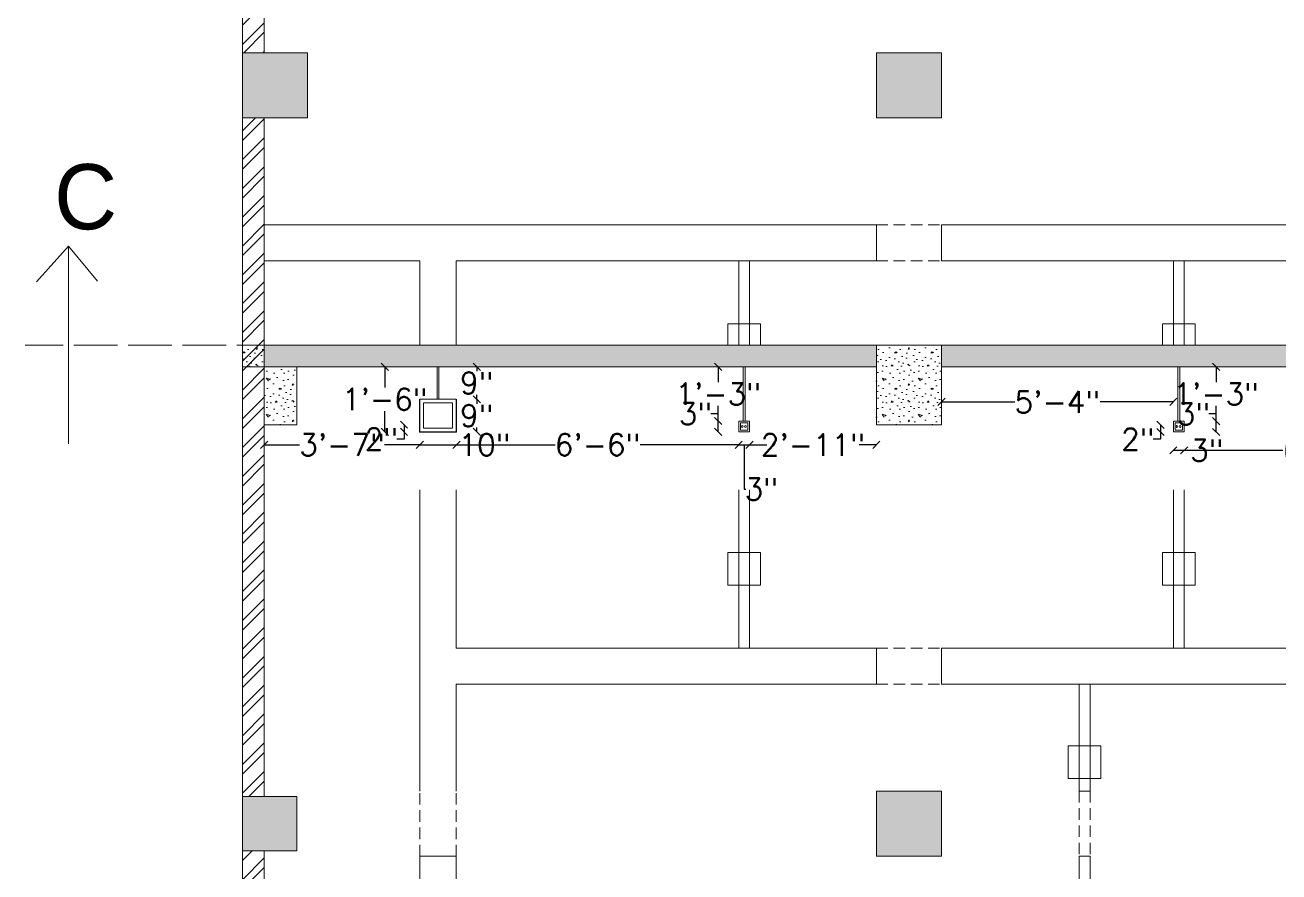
# Model space of a CAD drawing. Header units: inches. Extents: x 111501 to 134888, y 46021 to 52102.
# Drawn here: x 118699.7 to 119045.8, y 48159.3 to 48393.2 of the extents above; entities that cross this region are included whole.
import ezdxf

# ---------------------------------------------------------------- set-up
doc = ezdxf.new("R2010")
doc.units = ezdxf.units.IN
doc.header["$MEASUREMENT"] = 0
doc.linetypes.add('ACAD_ISO02W100', pattern=[15, 12, -3])
doc.linetypes.add('HIDDEN2', pattern=[4.7625, 3.175, -1.5875])
for name, color, linetype, lineweight in [('column', 252, 'Continuous', 9), ('dimension', 250, 'Continuous', 0), ('exterior', 7, 'Continuous', 5), ('SECTION', 7, 'Continuous', 0), ('wall', 7, 'Continuous', 9)]:
    doc.layers.add(name, color=color, linetype=linetype, lineweight=lineweight)
doc.layers.add('false ceiling', color=5, linetype='Continuous')
doc.styles.get("Standard").update_dxf_attribs({"font": 'txt.shx', "height": 6})
doc.dimstyles.new('Standard$0', dxfattribs={"dimtxt": 4, "dimasz": 2, "dimexe": 0.125, "dimexo": 0.125, "dimgap": 0.25, "dimtad": 0, "dimtih": 1, "dimtoh": 1, "dimdec": 1, "dimlfac": -1, "dimzin": 0, "dimdsep": 46, "dimlunit": 4, "dimtxsty": 'Standard', "dimblk": 'OBLIQUE', "dimblk1": 'DOTSMALL', "dimblk2": 'DOTSMALL', "dimcen": 0, "dimse1": 1, "dimse2": 1, "dimadec": 0, "dimazin": 0, "dimtfac": 1, "dimtdec": 1, "dimtofl": 0, "dimtmove": 0, "dimatfit": 3, "dimfxl": 1, "dimtolj": 1, "dimtzin": 0, "dimarcsym": 0})
pattern_1 = [(45, (19832.368, 650.7016), (-3.97747564, 3.97747564), []), (45, (19835.0195, 650.7016), (-3.97747564, 3.97747564), [])]
pattern_2 = [(0, (-78.838, 657.102), (0, 10), [0, -10]), (0, (-78.738, 653.602), (0, 10), [0, -10]), (0, (-78.438, 659.002), (0, 10), [0, -10]), (338.1986, (-83.6382, 655.9016), (30.00000273, -9.999999105), [1.07703, -52.77462]), (216.8699, (-82.6382, 655.5016), (29.999999178, 20.000001233), [0.5, -49.5]), (130.6013, (-83.0382, 655.2016), (50.000004212, -59.999990182), [0.92195, -91.27349]), (206.5651, (-86.338, 654.0016), (-9.99999158, -10.0000131), [0.22361, -22.13707]), (326.3099, (-86.5382, 653.9016), (19.99999558, -10.000013345), [0.36056, -35.69496]), (108.4349, (-86.2382, 653.7016), (-9.99998403, 20.000004346), [0.31623, -31.30655]), (225, (-79.938, 653.0016), (-2e-15, -10.0000031), [0.42426, -13.71787]), (0, (-80.238, 652.702), (10, 10), [0.6, -9.4]), (135, (-79.638, 652.7016), (-10.0000031, 1e-15), [0.42426, -13.71787]), (251.5651, (-81.1382, 659.4016), (9.99998403, 20.000004346), [0.31623, -31.30655]), (0, (-81.238, 659.102), (10, 10), [0.5, -9.5]), (143.1301, (-80.7382, 659.1016), (-29.999999178, 20.000001233), [0.5, -49.5]), (213.6901, (-86.4382, 659.5016), (19.99999558, 10.000013345), [0.36056, -35.69496]), (341.5651, (-86.7382, 659.3016), (-20.000004346, 9.99998403), [0.63246, -30.99032]), (126.8699, (-86.1382, 659.1016), (20.000001233, -29.999999178), [0.5, -49.5]), (0, (-83.538, 659.102), (0, 10), [0, -10]), (0, (-86.238, 656.502), (0, 10), [0, -10]), (0, (-83.438, 652.802), (0, 10), [0, -10]), (0, (-80.738, 655.902), (0, 10), [0, -10]), (0, (-83.638, 657.602), (0, 10), [0, -10]), (0, (-85.838, 657.902), (0, 10), [0, -10]), (0, (-84.938, 657.302), (0, 10), [0, -10]), (0, (-85.338, 654.902), (0, 10), [0, -10]), (0, (-87.738, 655.302), (0, 10), [0, -10]), (0, (-87.638, 657.602), (0, 10), [0, -10]), (0, (-87.938, 659.802), (0, 10), [0, -10]), (0, (-84.838, 660.202), (0, 10), [0, -10]), (0, (-82.638, 660.602), (0, 10), [0, -10]), (0, (-79.138, 660.202), (0, 10), [0, -10]), (0, (-81.538, 657.102), (0, 10), [0, -10]), (0, (-82.538, 658.902), (0, 10), [0, -10]), (0, (-81.738, 654.102), (0, 10), [0, -10]), (0, (-84.738, 653.602), (0, 10), [0, -10]), (0, (-81.738, 651.402), (0, 10), [0, -10]), (0, (-85.038, 652.002), (0, 10), [0, -10]), (0, (-88.238, 651.702), (0, 10), [0, -10]), (0, (-87.038, 651.202), (0, 10), [0, -10]), (0, (-86.938, 652.602), (0, 10), [0, -10]), (0, (-80.238, 651.002), (0, 10), [0, -10]), (0, (-79.038, 655.102), (0, 10), [0, -10]), (0, (-79.538, 658.102), (0, 10), [0, -10]), (0, (-84.138, 650.902), (0, 10), [0, -10])]

# ---------------------------------------------------------------- blocks, each defined once
blk = doc.blocks.new('fg')
at = {"layer": 'exterior', "linetype": 'Continuous'}
for p, q in [((-2722.06, -26309.02, 0), (-2731.88, -26300.13, 0)), ((-2731.88, -26300.13, 0), (-2722.06, -26309.02, 0)), ((-2776.68, -26309.02, 0), (-2722.06, -26309.02, 0)), ((-2722.06, -26309.02, 0), (-2731.74, -26317.05, 0))]:
    blk.add_line(p, q, dxfattribs=at)
blk = doc.blocks.new('_Oblique')
at = {"color": 0, "linetype": 'ByBlock', "lineweight": -2}
blk.add_line((-0.5, -0.5), (0.5, 0.5), dxfattribs=at)
blk = doc.blocks.new('*D1546')
at = {"layer": 'Defpoints', "color": 0, "transparency": 16777216}
for p in [(118798.98, 48298.85), (118809.94, 48298.85), (118809.14, 48280.87)]:
    blk.add_point(p, dxfattribs=at)
at = {"layer": 'dimension', "color": 0, "lineweight": -2, "transparency": 16777216}
for p, q in [((118798.98, 48298.85), (118798.98, 48293.11)), ((118798.98, 48280.87), (118798.98, 48286.61))]:
    blk.add_line(p, q, dxfattribs=at)
at = {"layer": 'dimension', "color": 0, "lineweight": -2, "transparency": 16777216, "xscale": 2, "yscale": 2, "zscale": 2}
for p, rotation in [((118798.98, 48298.85), 90), ((118798.98, 48280.87), 270)]:
    blk.add_blockref('_Oblique', p, dxfattribs=dict(at, rotation=rotation))
at = {"layer": 'dimension', "color": 0, "lineweight": 5, "transparency": 16777216, "insert": (118798.98, 48289.86), "char_height": 6, "attachment_point": 5}
blk.add_mtext('\\A1;1\'-6"', dxfattribs=at)
blk = doc.blocks.new('_DOTSMALL')
at = {"color": 0, "linetype": 'ByBlock', "lineweight": -2, "const_width": 0.5}
blk.add_lwpolyline([(-0.0625, 0, 1), (0.0625, 0, 1)], format="xyb", close=True, dxfattribs=at)
blk = doc.blocks.new('*D1547')
at = {"layer": 'Defpoints', "color": 0, "transparency": 16777216}
for p in [(118774.67, 48282.87), (118804.28, 48280.87), (118808.67, 48280.87)]:
    blk.add_point(p, dxfattribs=at)
at = {"layer": 'dimension', "color": 0, "lineweight": -2, "transparency": 16777216}
for p, q in [((118804.28, 48282.87), (118804.28, 48280.87)), ((118804.28, 48278.87), (118802.28, 48278.87)), ((118804.28, 48280.87), (118804.28, 48278.87))]:
    blk.add_line(p, q, dxfattribs=at)
at = {"layer": 'dimension', "color": 0, "lineweight": -2, "transparency": 16777216, "xscale": 2, "yscale": 2, "zscale": 2}
for p, rotation in [((118804.28, 48282.87), 90), ((118804.28, 48280.87), 270)]:
    blk.add_blockref('_Oblique', p, dxfattribs=dict(at, rotation=rotation))
at = {"layer": 'dimension', "color": 0, "lineweight": 5, "transparency": 16777216, "insert": (118798.03, 48278.87), "char_height": 6, "attachment_point": 5}
blk.add_mtext('\\A1;2"', dxfattribs=at)
blk = doc.blocks.new('*D1548')
at = {"layer": 'Defpoints', "color": 0, "transparency": 16777216}
for p in [(118818.77, 48281.86), (118808.67, 48281.44), (118818.77, 48277.3)]:
    blk.add_point(p, dxfattribs=at)
at = {"layer": 'dimension', "color": 0, "lineweight": -2, "transparency": 16777216}
for p, q in [((118808.67, 48277.3), (118818.77, 48277.3)), ((118818.77, 48277.3), (118820.77, 48277.3))]:
    blk.add_line(p, q, dxfattribs=at)
at = {"layer": 'dimension', "color": 0, "lineweight": -2, "transparency": 16777216, "xscale": 2, "yscale": 2, "zscale": 2, "rotation": 180}
blk.add_blockref('_Oblique', (118808.67, 48277.3), dxfattribs=at)
at = {"layer": 'dimension', "color": 0, "lineweight": -2, "transparency": 16777216, "xscale": 2, "yscale": 2, "zscale": 2}
blk.add_blockref('_Oblique', (118818.77, 48277.3), dxfattribs=at)
at = {"layer": 'dimension', "color": 0, "lineweight": 5, "transparency": 16777216, "insert": (118826.52, 48277.3), "char_height": 6, "attachment_point": 5}
blk.add_mtext('\\A1;10"', dxfattribs=at)
blk = doc.blocks.new('*D1549')
at = {"layer": 'Defpoints', "color": 0, "transparency": 16777216}
for p in [(118818.01, 48289.87), (118824.36, 48289.87), (118818.01, 48280.87)]:
    blk.add_point(p, dxfattribs=at)
at = {"layer": 'dimension', "color": 0, "lineweight": -2, "transparency": 16777216}
for p, q in [((118824.36, 48289.87), (118824.36, 48288.62)), ((118824.36, 48280.87), (118824.36, 48282.12))]:
    blk.add_line(p, q, dxfattribs=at)
at = {"layer": 'dimension', "color": 0, "lineweight": -2, "transparency": 16777216, "xscale": 2, "yscale": 2, "zscale": 2}
for p, rotation in [((118824.36, 48289.87), 90), ((118824.36, 48280.87), 270)]:
    blk.add_blockref('_Oblique', p, dxfattribs=dict(at, rotation=rotation))
at = {"layer": 'dimension', "color": 0, "lineweight": 5, "transparency": 16777216, "insert": (118824.36, 48285.37), "char_height": 6, "attachment_point": 5}
blk.add_mtext('\\A1;9"', dxfattribs=at)
blk = doc.blocks.new('*D1550')
at = {"layer": 'Defpoints', "color": 0, "lineweight": 5, "transparency": 16777216}
for p in [(118824.36, 48298.85), (118826.99, 48298.85), (118818.01, 48289.87)]:
    blk.add_point(p, dxfattribs=at)
at = {"layer": 'dimension', "color": 0, "lineweight": -2, "transparency": 16777216}
for p, q in [((118824.36, 48298.85), (118824.36, 48297.61)), ((118824.36, 48289.87), (118824.36, 48291.11))]:
    blk.add_line(p, q, dxfattribs=at)
at = {"layer": 'dimension', "color": 0, "lineweight": -2, "transparency": 16777216, "xscale": 2, "yscale": 2, "zscale": 2}
for p, rotation in [((118824.36, 48298.85), 90), ((118824.36, 48289.87), 270)]:
    blk.add_blockref('_Oblique', p, dxfattribs=dict(at, rotation=rotation))
at = {"layer": 'dimension', "color": 0, "lineweight": 5, "transparency": 16777216, "insert": (118824.36, 48294.36), "char_height": 6, "attachment_point": 5}
blk.add_mtext('\\A1;9"', dxfattribs=at)
blk = doc.blocks.new('*D1551')
at = {"layer": 'Defpoints', "color": 0, "lineweight": 5, "transparency": 16777216}
for p in [(118818.77, 48281.86), (118896.67, 48283.87), (118896.67, 48277.3)]:
    blk.add_point(p, dxfattribs=at)
at = {"layer": 'dimension', "color": 0, "lineweight": -2, "transparency": 16777216}
for p, q in [((118818.77, 48277.3), (118845.97, 48277.3)), ((118896.67, 48277.3), (118869.47, 48277.3))]:
    blk.add_line(p, q, dxfattribs=at)
at = {"layer": 'dimension', "color": 0, "lineweight": -2, "transparency": 16777216, "xscale": 2, "yscale": 2, "zscale": 2, "rotation": 180}
blk.add_blockref('_Oblique', (118818.77, 48277.3), dxfattribs=at)
at = {"layer": 'dimension', "color": 0, "lineweight": -2, "transparency": 16777216, "xscale": 2, "yscale": 2, "zscale": 2}
blk.add_blockref('_Oblique', (118896.67, 48277.3), dxfattribs=at)
at = {"layer": 'dimension', "color": 0, "lineweight": 5, "transparency": 16777216, "insert": (118857.72, 48277.3), "char_height": 6, "attachment_point": 5}
blk.add_mtext('\\A1;6\'-6"', dxfattribs=at)
blk = doc.blocks.new('*D1552')
at = {"layer": 'Defpoints', "color": 0, "lineweight": 5, "transparency": 16777216}
for p in [(118896.67, 48283.87), (118899.67, 48282.87), (118899.67, 48277.3)]:
    blk.add_point(p, dxfattribs=at)
at = {"layer": 'dimension', "color": 0, "lineweight": -2, "transparency": 16777216}
for p, q in [((118896.67, 48277.3), (118899.67, 48277.3)), ((118898.17, 48277.3), (118898.17, 48265.05)), ((118898.17, 48265.05), (118898.67, 48265.05))]:
    blk.add_line(p, q, dxfattribs=at)
at = {"layer": 'dimension', "color": 0, "lineweight": -2, "transparency": 16777216, "xscale": 2, "yscale": 2, "zscale": 2, "rotation": 180}
blk.add_blockref('_Oblique', (118896.67, 48277.3), dxfattribs=at)
at = {"layer": 'dimension', "color": 0, "lineweight": -2, "transparency": 16777216, "xscale": 2, "yscale": 2, "zscale": 2}
blk.add_blockref('_Oblique', (118899.67, 48277.3), dxfattribs=at)
at = {"layer": 'dimension', "color": 0, "lineweight": 5, "transparency": 16777216, "insert": (118902.92, 48265.05), "char_height": 6, "attachment_point": 5}
blk.add_mtext('\\A1;3"', dxfattribs=at)
blk = doc.blocks.new('*D1553')
at = {"layer": 'Defpoints', "color": 0, "lineweight": 5, "transparency": 16777216}
for p in [(118934.67, 48293.11), (118899.67, 48282.87), (118934.67, 48277.3)]:
    blk.add_point(p, dxfattribs=at)
at = {"layer": 'dimension', "color": 0, "lineweight": -2, "transparency": 16777216}
for p, q in [((118899.67, 48277.3), (118904.42, 48277.3)), ((118934.67, 48277.3), (118929.92, 48277.3))]:
    blk.add_line(p, q, dxfattribs=at)
at = {"layer": 'dimension', "color": 0, "lineweight": -2, "transparency": 16777216, "xscale": 2, "yscale": 2, "zscale": 2, "rotation": 180}
blk.add_blockref('_Oblique', (118899.67, 48277.3), dxfattribs=at)
at = {"layer": 'dimension', "color": 0, "lineweight": -2, "transparency": 16777216, "xscale": 2, "yscale": 2, "zscale": 2}
blk.add_blockref('_Oblique', (118934.67, 48277.3), dxfattribs=at)
at = {"layer": 'dimension', "color": 0, "lineweight": 5, "transparency": 16777216, "insert": (118917.17, 48277.3), "char_height": 6, "attachment_point": 5}
blk.add_mtext('\\A1;2\'-11"', dxfattribs=at)
blk = doc.blocks.new('*D1554')
at = {"layer": 'Defpoints', "color": 0, "transparency": 16777216}
for p in [(118891.02, 48283.87), (118897.08, 48283.87), (118897.08, 48280.87)]:
    blk.add_point(p, dxfattribs=at)
at = {"layer": 'dimension', "color": 0, "lineweight": -2, "transparency": 16777216}
for p, q in [((118891.02, 48285.87), (118889.02, 48285.87)), ((118891.02, 48283.87), (118891.02, 48285.87)), ((118891.02, 48280.87), (118891.02, 48283.87))]:
    blk.add_line(p, q, dxfattribs=at)
at = {"layer": 'dimension', "color": 0, "lineweight": -2, "transparency": 16777216, "xscale": 2, "yscale": 2, "zscale": 2}
for p, rotation in [((118891.02, 48283.87), 90), ((118891.02, 48280.87), 270)]:
    blk.add_blockref('_Oblique', p, dxfattribs=dict(at, rotation=rotation))
at = {"layer": 'dimension', "color": 0, "lineweight": 5, "transparency": 16777216, "insert": (118884.77, 48285.87), "char_height": 6, "attachment_point": 5}
blk.add_mtext('\\A1;3"', dxfattribs=at)
blk = doc.blocks.new('*D1555')
at = {"layer": 'Defpoints', "color": 0, "transparency": 16777216}
for p in [(118891.02, 48298.85), (118896.35, 48298.85), (118896.67, 48283.87)]:
    blk.add_point(p, dxfattribs=at)
at = {"layer": 'dimension', "color": 0, "lineweight": -2, "transparency": 16777216}
for p, q in [((118891.02, 48298.85), (118891.02, 48294.61)), ((118891.02, 48283.87), (118891.02, 48288.11))]:
    blk.add_line(p, q, dxfattribs=at)
at = {"layer": 'dimension', "color": 0, "lineweight": -2, "transparency": 16777216, "xscale": 2, "yscale": 2, "zscale": 2}
for p, rotation in [((118891.02, 48298.85), 90), ((118891.02, 48283.87), 270)]:
    blk.add_blockref('_Oblique', p, dxfattribs=dict(at, rotation=rotation))
at = {"layer": 'dimension', "color": 0, "lineweight": 5, "transparency": 16777216, "insert": (118891.02, 48291.36), "char_height": 6, "attachment_point": 5}
blk.add_mtext('\\A1;1\'-3"', dxfattribs=at)
blk = doc.blocks.new('*D1556')
at = {"layer": 'Defpoints', "color": 0, "transparency": 16777216}
for p in [(119016.67, 48289.15), (118952.67, 48287.99), (119016.67, 48283.85)]:
    blk.add_point(p, dxfattribs=at)
at = {"layer": 'dimension', "color": 0, "lineweight": -2, "transparency": 16777216}
for p, q in [((118952.67, 48289.15), (118972.92, 48289.15)), ((119016.67, 48289.15), (118996.42, 48289.15))]:
    blk.add_line(p, q, dxfattribs=at)
at = {"layer": 'dimension', "color": 0, "lineweight": -2, "transparency": 16777216, "xscale": 2, "yscale": 2, "zscale": 2, "rotation": 180}
blk.add_blockref('_Oblique', (118952.67, 48289.15), dxfattribs=at)
at = {"layer": 'dimension', "color": 0, "lineweight": -2, "transparency": 16777216, "xscale": 2, "yscale": 2, "zscale": 2}
blk.add_blockref('_Oblique', (119016.67, 48289.15), dxfattribs=at)
at = {"layer": 'dimension', "color": 0, "lineweight": 5, "transparency": 16777216, "insert": (118984.67, 48289.15), "char_height": 6, "attachment_point": 5}
blk.add_mtext('\\A1;5\'-4"', dxfattribs=at)
blk = doc.blocks.new('*D1557')
at = {"layer": 'Defpoints', "color": 0, "transparency": 16777216}
for p in [(118952.67, 48282.85), (119013.14, 48280.85), (119016.67, 48280.85)]:
    blk.add_point(p, dxfattribs=at)
at = {"layer": 'dimension', "color": 0, "lineweight": -2, "transparency": 16777216}
for p, q in [((119013.14, 48282.85), (119013.14, 48280.85)), ((119013.14, 48278.85), (119011.14, 48278.85)), ((119013.14, 48280.85), (119013.14, 48278.85))]:
    blk.add_line(p, q, dxfattribs=at)
at = {"layer": 'dimension', "color": 0, "lineweight": -2, "transparency": 16777216, "xscale": 2, "yscale": 2, "zscale": 2}
for p, rotation in [((119013.14, 48282.85), 90), ((119013.14, 48280.85), 270)]:
    blk.add_blockref('_Oblique', p, dxfattribs=dict(at, rotation=rotation))
at = {"layer": 'dimension', "color": 0, "lineweight": 5, "transparency": 16777216, "insert": (119006.89, 48278.85), "char_height": 6, "attachment_point": 5}
blk.add_mtext('\\A1;2"', dxfattribs=at)
blk = doc.blocks.new('*D1558')
at = {"layer": 'Defpoints', "color": 0, "transparency": 16777216}
for p in [(119016.67, 48280.85), (119019.67, 48280.85), (119019.67, 48275.79)]:
    blk.add_point(p, dxfattribs=at)
at = {"layer": 'dimension', "color": 0, "lineweight": -2, "transparency": 16777216}
for p, q in [((119016.67, 48275.79), (119019.67, 48275.79)), ((119019.67, 48275.79), (119021.67, 48275.79))]:
    blk.add_line(p, q, dxfattribs=at)
at = {"layer": 'dimension', "color": 0, "lineweight": -2, "transparency": 16777216, "xscale": 2, "yscale": 2, "zscale": 2, "rotation": 180}
blk.add_blockref('_Oblique', (119016.67, 48275.79), dxfattribs=at)
at = {"layer": 'dimension', "color": 0, "lineweight": -2, "transparency": 16777216, "xscale": 2, "yscale": 2, "zscale": 2}
blk.add_blockref('_Oblique', (119019.67, 48275.79), dxfattribs=at)
at = {"layer": 'dimension', "color": 0, "lineweight": 5, "transparency": 16777216, "insert": (119025.92, 48275.79), "char_height": 6, "attachment_point": 5}
blk.add_mtext('\\A1;3"', dxfattribs=at)
blk = doc.blocks.new('*D1559')
at = {"layer": 'Defpoints', "color": 0, "transparency": 16777216}
for p in [(119019.67, 48283.85), (119028.5, 48283.85), (119019.67, 48280.85)]:
    blk.add_point(p, dxfattribs=at)
at = {"layer": 'dimension', "color": 0, "lineweight": -2, "transparency": 16777216}
for p, q in [((119028.5, 48285.85), (119026.5, 48285.85)), ((119028.5, 48283.85), (119028.5, 48285.85)), ((119028.5, 48280.85), (119028.5, 48283.85))]:
    blk.add_line(p, q, dxfattribs=at)
at = {"layer": 'dimension', "color": 0, "lineweight": -2, "transparency": 16777216, "xscale": 2, "yscale": 2, "zscale": 2}
for p, rotation in [((119028.5, 48283.85), 90), ((119028.5, 48280.85), 270)]:
    blk.add_blockref('_Oblique', p, dxfattribs=dict(at, rotation=rotation))
at = {"layer": 'dimension', "color": 0, "lineweight": 5, "transparency": 16777216, "insert": (119022.25, 48285.85), "char_height": 6, "attachment_point": 5}
blk.add_mtext('\\A1;3"', dxfattribs=at)
blk = doc.blocks.new('*D1560')
at = {"layer": 'Defpoints', "color": 0, "transparency": 16777216}
for p in [(119022.11, 48298.85), (119028.5, 48298.85), (119019.67, 48283.85)]:
    blk.add_point(p, dxfattribs=at)
at = {"layer": 'dimension', "color": 0, "lineweight": -2, "transparency": 16777216}
for p, q in [((119028.5, 48298.85), (119028.5, 48294.6)), ((119028.5, 48283.85), (119028.5, 48288.1))]:
    blk.add_line(p, q, dxfattribs=at)
at = {"layer": 'dimension', "color": 0, "lineweight": -2, "transparency": 16777216, "xscale": 2, "yscale": 2, "zscale": 2}
for p, rotation in [((119028.5, 48298.85), 90), ((119028.5, 48283.85), 270)]:
    blk.add_blockref('_Oblique', p, dxfattribs=dict(at, rotation=rotation))
at = {"layer": 'dimension', "color": 0, "lineweight": 5, "transparency": 16777216, "insert": (119028.5, 48291.35), "char_height": 6, "attachment_point": 5}
blk.add_mtext('\\A1;1\'-3"', dxfattribs=at)
blk = doc.blocks.new('*D1561')
at = {"layer": 'Defpoints', "color": 0, "lineweight": 5, "transparency": 16777216}
for p in [(119097.67, 48282.87), (119019.67, 48280.85), (119097.67, 48275.79)]:
    blk.add_point(p, dxfattribs=at)
at = {"layer": 'dimension', "color": 0, "lineweight": -2, "transparency": 16777216}
for p, q in [((119019.67, 48275.79), (119046.92, 48275.79)), ((119097.67, 48275.79), (119070.42, 48275.79))]:
    blk.add_line(p, q, dxfattribs=at)
at = {"layer": 'dimension', "color": 0, "lineweight": -2, "transparency": 16777216, "xscale": 2, "yscale": 2, "zscale": 2, "rotation": 180}
blk.add_blockref('_Oblique', (119019.67, 48275.79), dxfattribs=at)
at = {"layer": 'dimension', "color": 0, "lineweight": -2, "transparency": 16777216, "xscale": 2, "yscale": 2, "zscale": 2}
blk.add_blockref('_Oblique', (119097.67, 48275.79), dxfattribs=at)
at = {"layer": 'dimension', "color": 0, "lineweight": 5, "transparency": 16777216, "insert": (119058.67, 48275.79), "char_height": 6, "attachment_point": 5}
blk.add_mtext('\\A1;6\'-6"', dxfattribs=at)
blk = doc.blocks.new('*D1568')
at = {"layer": 'Defpoints', "color": 0, "lineweight": 5, "transparency": 16777216}
for p in [(118808.67, 48281.44), (118765.67, 48277.3), (118765.67, 48276.72)]:
    blk.add_point(p, dxfattribs=at)
at = {"layer": 'dimension', "color": 0, "lineweight": -2, "transparency": 16777216}
for p, q in [((118765.67, 48277.3), (118775.42, 48277.3)), ((118808.67, 48277.3), (118798.92, 48277.3))]:
    blk.add_line(p, q, dxfattribs=at)
at = {"layer": 'dimension', "color": 0, "lineweight": -2, "transparency": 16777216, "xscale": 2, "yscale": 2, "zscale": 2, "rotation": 180}
blk.add_blockref('_Oblique', (118765.67, 48277.3), dxfattribs=at)
at = {"layer": 'dimension', "color": 0, "lineweight": -2, "transparency": 16777216, "xscale": 2, "yscale": 2, "zscale": 2}
blk.add_blockref('_Oblique', (118808.67, 48277.3), dxfattribs=at)
at = {"layer": 'dimension', "color": 0, "lineweight": 5, "transparency": 16777216, "insert": (118787.17, 48277.3), "char_height": 6, "attachment_point": 5}
blk.add_mtext('\\A1;3\'-7"', dxfattribs=at)

msp = doc.modelspace()

# ---------------------------------------------------------------- hatches: boundary and pattern name
at = {"layer": 'column'}
msp.add_hatch(color=256, dxfattribs=at).paths.add_polyline_path([(118759.67, 48385.59), (118759.67, 48367.59), (118777.67, 48367.59), (118777.67, 48385.59)])
h = msp.add_hatch(color=256, dxfattribs=at)
h.paths.add_polyline_path([(118934.67, 47977.73), (118934.67, 47959.73), (118952.67, 47959.73), (118952.67, 47977.73)])
h.paths.add_polyline_path([(118934.67, 48181.66), (118934.67, 48163.66), (118952.67, 48163.66), (118952.67, 48181.66)])
h.paths.add_polyline_path([(118934.67, 48385.59), (118934.67, 48367.59), (118952.67, 48367.59), (118952.67, 48385.59)])
h = msp.add_hatch(color=256, dxfattribs=at)
h.paths.add_polyline_path([(118759.67, 48176.21), (118759.67, 48165.21), (118770.67, 48165.21), (118770.67, 48176.21)])
h.paths.add_polyline_path([(118770.67, 48176.21), (118770.67, 48180.21), (118759.67, 48180.21), (118759.67, 48176.21)])
h.paths.add_polyline_path([(118770.67, 48165.21), (118774.67, 48165.21), (118774.67, 48176.21), (118770.67, 48176.21)])
h.paths.add_polyline_path([(118774.67, 48180.21), (118770.67, 48180.21), (118770.67, 48176.21), (118774.67, 48176.21)])
at = {"layer": 'wall', "lineweight": 5}
h = msp.add_hatch(dxfattribs=at)
h.set_pattern_fill('ANSI32', color=256, scale=15, style=0)
h.set_pattern_definition(pattern_1)
h.paths.add_polyline_path([(118759.67, 48180.16), (118765.67, 48180.16), (118765.67, 48367.59), (118759.67, 48367.59)])
h.paths.add_polyline_path([(118759.67, 48557.01), (118759.67, 48385.59), (118765.67, 48385.59), (118765.67, 48557.01)])
h = msp.add_hatch(dxfattribs=at)
h.set_pattern_fill('CONC', color=256, scale=10, style=0)
h.set_pattern_definition(pattern_2)
h.paths.add_polyline_path([(118759.67, 48298.85), (118765.67, 48298.85), (118765.67, 48304.85), (118759.67, 48304.85)])
h = msp.add_hatch(dxfattribs=at)
h.set_pattern_fill('CONC', color=256, scale=10, style=0)
h.set_pattern_definition(pattern_2)
h.paths.add_polyline_path([(118765.67, 48298.85), (118808.67, 48298.85), (118818.67, 48298.85), (118934.67, 48298.85), (118934.67, 48304.85), (118818.67, 48304.85), (118808.67, 48304.85), (118765.67, 48304.85)])
h = msp.add_hatch(dxfattribs=at)
h.set_pattern_fill('CONC', color=256, scale=10, style=0)
h.set_pattern_definition(pattern_2)
h.paths.add_polyline_path([(118934.67, 48304.85), (118952.67, 48304.85), (118952.67, 48282.85), (118934.67, 48282.85)])
h = msp.add_hatch(dxfattribs=at)
h.set_pattern_fill('CONC', color=256, scale=10, style=0)
h.set_pattern_definition(pattern_2)
h.paths.add_polyline_path([(118952.67, 48298.85), (119097.67, 48298.85), (119107.67, 48298.85), (119155.67, 48298.85), (119155.67, 48304.85), (119107.67, 48304.85), (119097.67, 48304.85), (118952.67, 48304.85)])
h = msp.add_hatch(dxfattribs=at)
h.set_pattern_fill('CONC', color=256, scale=10, style=0)
h.set_pattern_definition([(0, (-78.838, 657.102), (0, 10), [0, -10]), (0, (-78.738, 653.602), (0, 10), [0, -10]), (0, (-78.438, 659.002), (0, 10), [0, -10]), (338.1986, (-83.6382, 655.9016), (30.00000273, -9.999999105), [1.07703, -52.77462]), (216.8699, (-82.6382, 655.5016), (29.999999178, 20.000001233), [0.5, -49.5]), (130.6013, (-83.0382, 655.2016), (50.000004212, -59.999990182), [0.92195, -91.27349]), (206.5651, (-86.338, 654.0016), (-9.99999158, -10.0000131), [0.22361, -22.13707]), (326.3099, (-86.5382, 653.9016), (19.99999558, -10.000013345), [0.36056, -35.69496]), (108.4349, (-86.2382, 653.7016), (-9.99998403, 20.000004346), [0.31623, -31.30655]), (225, (-79.938, 653.0016), (-2e-15, -10.0000031), [0.42426, -13.71787]), (0, (-80.238, 652.702), (10, 10), [0.6, -9.4]), (135, (-79.638, 652.7016), (-10.0000031, 1e-15), [0.42426, -13.71787]), (251.5651, (-81.1382, 659.4016), (9.99998403, 20.000004346), [0.31623, -31.30655]), (0, (-81.238, 659.102), (10, 10), [0.5, -9.5]), (143.1301, (-80.7382, 659.1016), (-29.999999178, 20.000001233), [0.5, -49.5]), (213.6901, (-86.4382, 659.5016), (19.99999558, 10.000013345), [0.36056, -35.69496]), (341.5651, (-86.7382, 659.3016), (-20.000004346, 9.99998403), [0.63246, -30.99032]), (126.8699, (-86.1382, 659.1016), (20.000001233, -29.999999178), [0.5, -49.5]), (0, (-83.538, 659.102), (0, 10), [0, -10]), (0, (-86.238, 656.502), (0, 10), [0, -10]), (0, (-83.438, 652.802), (0, 10), [0, -10]), (0, (-80.738, 655.902), (0, 10), [0, -10]), (0, (-83.638, 657.602), (0, 10), [0, -10]), (0, (-85.838, 657.902), (0, 10), [0, -10]), (0, (-84.938, 657.302), (0, 10), [0, -10]), (0, (-85.338, 654.902), (0, 10), [0, -10]), (0, (-87.738, 655.302), (0, 10), [0, -10]), (0, (-87.638, 657.602), (0, 10), [0, -10]), (0, (-87.938, 659.802), (0, 10), [0, -10]), (0, (-84.838, 660.202), (0, 10), [0, -10]), (0, (-82.638, 660.602), (0, 10), [0, -10]), (0, (-79.138, 660.202), (0, 10), [0, -10]), (0, (-81.538, 657.102), (0, 10), [0, -10]), (0, (-82.538, 658.902), (0, 10), [0, -10]), (0, (-81.738, 654.102), (0, 10), [0, -10]), (0, (-84.738, 653.602), (0, 10), [0, -10]), (0, (-81.738, 651.402), (0, 10), [0, -10]), (0, (-85.038, 652.002), (0, 10), [0, -10]), (0, (-88.238, 651.702), (0, 10), [0, -10]), (0, (-87.038, 651.202), (0, 10), [0, -10]), (0, (-86.938, 652.602), (0, 10), [0, -10]), (0, (-80.238, 651.002), (0, 10), [0, -10]), (0, (-79.038, 655.102), (0, 10), [0, -10]), (0, (-79.538, 658.102), (0, 10), [0, -10]), (0, (-84.138, 650.902), (0, 10), [0, -10])])
h.paths.add_polyline_path([(118765.67, 48282.85), (118774.67, 48282.85), (118774.67, 48298.85), (118765.67, 48298.85)])
h = msp.add_hatch(dxfattribs=at)
h.set_pattern_fill('ANSI32', color=256, scale=15, style=0)
h.set_pattern_definition(pattern_1)
h.paths.add_polyline_path([(118725.67, 47845.23), (118725.67, 47851.23), (118759.67, 47851.23), (118759.67, 47961.23), (118765.67, 47961.23), (118765.67, 47952.75), (118765.67, 47934.69), (118765.67, 47925.74), (118765.67, 47907.69), (118765.67, 47899.22), (118765.67, 47881.17), (118765.67, 47870.27), (118765.67, 47852.22), (118765.67, 47845.23)])
h.paths.add_polyline_path([(118759.67, 47976.23), (118765.67, 47976.23), (118765.67, 48165.16), (118759.67, 48165.16)])

# ---------------------------------------------------------------- linework, layer by layer
at = {"lineweight": 5}
for q in [(118774.67, 48298.85), (118765.67, 48282.85)]:
    msp.add_line((118774.67, 48282.85), q, dxfattribs=at)
at = {"layer": 'column'}
for points in [[(118777.67, 48385.59), (118759.67, 48385.59), (118759.67, 48367.59), (118777.67, 48367.59)], [(118952.67, 48385.59), (118934.67, 48385.59), (118934.67, 48367.59), (118952.67, 48367.59)], [(118952.67, 48181.66), (118934.67, 48181.66), (118934.67, 48163.66), (118952.67, 48163.66)], [(118759.67, 48180.16), (118774.67, 48180.16), (118774.67, 48165.16), (118759.67, 48165.16)]]:
    msp.add_lwpolyline(points, close=True, dxfattribs=at)
at = {"layer": 'exterior', "color": 1, "linetype": 'ACAD_ISO02W100'}
msp.add_line((119235.16, 48304.85), (118699.66, 48304.85), dxfattribs=at)
at = {"layer": 'false ceiling', "linetype": 'HIDDEN2', "lineweight": 5}
for p, q in [((118934.67, 48338.09), (118952.67, 48338.09)), ((118934.67, 48328.09), (118952.67, 48328.09)), ((118934.67, 48221.16), (118952.67, 48221.16)), ((118934.67, 48211.16), (118952.67, 48211.16)), ((118808.67, 48163.66), (118808.67, 48181.66)), ((118818.67, 48163.66), (118818.67, 48181.66)), ((118990.67, 48181.69), (118990.67, 48163.69)), ((118993.67, 48181.69), (118993.67, 48163.69))]:
    msp.add_line(p, q, dxfattribs=at)
at = {"layer": 'false ceiling', "lineweight": 5}
for points in [[(118808.67, 48328.09), (118765.67, 48328.09), (118765.67, 48338.09), (118934.67, 48338.09), (118934.67, 48328.09), (118818.67, 48328.09)], [(119107.67, 48328.09), (119155.67, 48328.09), (119155.67, 48338.09), (118952.67, 48338.09), (118952.67, 48328.09), (119097.67, 48328.09)], [(118808.67, 48328.09), (118808.67, 48304.85)], [(118818.67, 48304.85), (118818.67, 48328.09)], [(118899.67, 48304.85), (118899.67, 48328.09), (118896.67, 48328.09), (118896.67, 48304.85)], [(119019.67, 48304.85), (119019.67, 48328.09), (119016.67, 48328.09), (119016.67, 48304.85)], [(118902.67, 48304.85), (118902.67, 48310.73), (118893.67, 48310.73), (118893.67, 48304.85)], [(119022.67, 48304.85), (119022.67, 48310.73), (119013.67, 48310.73), (119013.67, 48304.85)], [(118808.67, 48264.87), (118808.67, 48181.66)], [(118818.67, 48221.16), (118818.67, 48264.87)], [(118896.67, 48264.87), (118896.67, 48221.16), (118899.67, 48221.16), (118899.67, 48264.87)], [(119016.67, 48264.87), (119016.67, 48221.16), (119019.67, 48221.16), (119019.67, 48264.87)], [(118818.67, 48221.16), (118934.67, 48221.16), (118934.67, 48211.16), (118818.67, 48211.16)], [(119097.67, 48221.16), (118952.67, 48221.16), (118952.67, 48211.16), (119155.67, 48211.16), (119155.67, 48221.16), (119107.67, 48221.16)], [(118818.67, 48181.66), (118818.67, 48211.16)], [(118818.67, 48135.66), (118818.67, 48163.66), (118808.67, 48163.66), (118808.67, 48060.89)]]:
    msp.add_lwpolyline(points, dxfattribs=at)
at = {"layer": 'false ceiling', "color": 6, "lineweight": 5}
for points in [[(118896.67, 48283.87), (118899.67, 48283.87), (118899.67, 48280.87), (118896.67, 48280.87)], [(118897.17, 48283.37), (118899.17, 48283.37), (118899.17, 48281.37), (118897.17, 48281.37)], [(119016.67, 48283.85), (119019.67, 48283.85), (119019.67, 48280.85), (119016.67, 48280.85)], [(119017.17, 48283.35), (119019.17, 48283.35), (119019.17, 48281.35), (119017.17, 48281.35)]]:
    msp.add_lwpolyline(points, close=True, dxfattribs=at)
at = {"layer": 'false ceiling', "lineweight": 5}
for points in [[(118893.67, 48247.52), (118902.67, 48247.52), (118902.67, 48238.52), (118893.67, 48238.52)], [(119013.67, 48247.52), (119022.67, 48247.52), (119022.67, 48238.52), (119013.67, 48238.52)], [(118990.67, 48211.16), (118993.67, 48211.16), (118993.67, 48181.66), (118990.67, 48181.66)], [(118987.67, 48194.16), (118996.67, 48194.16), (118996.67, 48185.16), (118987.67, 48185.16)], [(118990.67, 48163.66), (118993.67, 48163.66), (118993.67, 48112.16), (118990.67, 48112.16)]]:
    msp.add_lwpolyline(points, close=True, dxfattribs=at)
for centre in [(118897.67, 48282.37), (118898.52, 48282.37), (119017.67, 48282.35), (119018.52, 48282.35)]:
    msp.add_circle(centre, 0.25, dxfattribs=at)
at = {"layer": 'SECTION', "color": 5}
for p, q in [((118808.67, 48284.85), (118808.67, 48282.87)), ((118818.67, 48284.85), (118818.67, 48282.87))]:
    msp.add_line(p, q, dxfattribs=at)
at = {"layer": 'SECTION', "color": 15}
for points in [[(118813.42, 48289.87), (118813.92, 48289.87), (118813.92, 48298.85), (118813.42, 48298.85)], [(118897.92, 48283.87), (118898.42, 48283.87), (118898.42, 48298.85), (118897.92, 48298.85)], [(119017.92, 48283.85), (119018.42, 48283.85), (119018.42, 48298.85), (119017.92, 48298.85)]]:
    msp.add_lwpolyline(points, close=True, dxfattribs=at)
at = {"layer": 'SECTION', "color": 1}
msp.add_lwpolyline([(118808.57, 48289.87), (118808.57, 48280.77), (118818.77, 48280.77), (118818.77, 48289.87)], dxfattribs=at)
at = {"layer": 'SECTION', "color": 5}
for points in [[(118808.67, 48280.87), (118818.67, 48280.87), (118818.67, 48289.87), (118808.67, 48289.87)], [(118809.67, 48281.87), (118817.67, 48281.87), (118817.67, 48288.87), (118809.67, 48288.87)]]:
    msp.add_lwpolyline(points, close=True, dxfattribs=at)
at = {"layer": 'wall'}
for p, q in [((118759.67, 48557.01), (118759.67, 48385.59)), ((118765.67, 48557.01), (118765.67, 48385.59)), ((118759.67, 48369.09), (118759.67, 47976.23)), ((118765.67, 48367.59), (118765.67, 48180.16)), ((118765.67, 48165.16), (118765.67, 47976.23))]:
    msp.add_line(p, q, dxfattribs=at)
at = {"layer": 'wall', "lineweight": 5}
msp.add_lwpolyline([(118952.67, 48298.85), (119161.67, 48298.85), (119161.67, 48304.85), (118759.67, 48304.85), (118759.67, 48298.85), (118934.67, 48298.85)], dxfattribs=at)
msp.add_lwpolyline([(118934.67, 48282.85), (118952.67, 48282.85), (118952.67, 48304.85), (118934.67, 48304.85)], close=True, dxfattribs=at)

# ---------------------------------------------------------------- block references
at = {"layer": 'exterior', "linetype": 'Continuous', "rotation": 90}
msp.add_blockref('fg', (92402.64, 51054.21, 0), dxfattribs=at)

# ---------------------------------------------------------------- texts
at = {"layer": 'exterior', "color": 1, "linetype": 'Continuous', "insert": (118707.69, 48354.83), "char_height": 18, "width": 14.5412, "attachment_point": 1}
msp.add_mtext('{\\Faehalf.shx|c0;C}', dxfattribs=at)

# ---------------------------------------------------------------- dimensions: what is measured, and where the dimension line sits
at = {"layer": 'dimension', "lineweight": 5}
for base, p1, p2, picture, middle in [((118798.98, 48298.85), (118809.14, 48280.87), (118809.94, 48298.85), '*D1546', (118798.98, 48289.86)), ((118891.02, 48298.85), (118896.67, 48283.87), (118896.35, 48298.85), '*D1555', (118891.02, 48291.36)), ((119028.5, 48298.85), (119019.67, 48283.85), (119022.11, 48298.85), '*D1560', (119028.5, 48291.35)), ((118824.36, 48289.87), (118818.01, 48280.87), (118818.01, 48289.87), '*D1549', (118824.36, 48285.37)), ((118891.02, 48283.87), (118897.08, 48280.87), (118897.08, 48283.87), '*D1554', (118884.77, 48285.87)), ((119028.5, 48283.85), (119019.67, 48280.85), (119019.67, 48283.85), '*D1559', (119022.25, 48285.85)), ((118804.28, 48280.87), (118774.67, 48282.87), (118808.67, 48280.87), '*D1547', (118798.03, 48278.87)), ((119013.14, 48280.85), (118952.67, 48282.85), (119016.67, 48280.85), '*D1557', (119006.89, 48278.85))]:
    dim = msp.add_linear_dim(base=base, p1=p1, p2=p2, angle=90, dimstyle='Standard$0', dxfattribs=at)
    dim.commit()
    dim.dimension.update_dxf_attribs({"geometry": picture, "text_midpoint": middle})
dim = msp.add_linear_dim(base=(118824.36, 48298.85), p1=(118818.01, 48289.87), p2=(118826.99, 48298.85), angle=90, dimstyle='Standard$0', override={"dimtmove": 1}, dxfattribs=at)
dim.commit()
dim.dimension.update_dxf_attribs({"geometry": '*D1550', "text_midpoint": (118824.36, 48294.36)})
for base, p1, p2, picture, middle in [((118934.67, 48277.3), (118899.67, 48282.87), (118934.67, 48293.11), '*D1553', (118917.17, 48277.3)), ((118896.67, 48277.3), (118818.77, 48281.86), (118896.67, 48283.87), '*D1551', (118857.72, 48277.3)), ((118899.67, 48277.3), (118896.67, 48283.87), (118899.67, 48282.87), '*D1552', (118898.92, 48265.05)), ((119097.67, 48275.79), (119019.67, 48280.85), (119097.67, 48282.87), '*D1561', (119058.67, 48275.79)), ((118765.67, 48277.3), (118808.67, 48281.44), (118765.67, 48276.72), '*D1568', (118787.17, 48277.3))]:
    dim = msp.add_linear_dim(base=base, p1=p1, p2=p2, dimstyle='Standard$0', override={"dimtmove": 1}, dxfattribs=at)
    dim.commit()
    dim.dimension.update_dxf_attribs({"geometry": picture, "text_midpoint": middle})
for base, p1, p2, picture, middle in [((119016.67, 48289.15), (118952.67, 48287.99), (119016.67, 48283.85), '*D1556', (118984.67, 48289.15)), ((118818.77, 48277.3), (118808.67, 48281.44), (118818.77, 48281.86), '*D1548', (118826.52, 48277.3)), ((119019.67, 48275.79), (119016.67, 48280.85), (119019.67, 48280.85), '*D1558', (119025.92, 48275.79))]:
    dim = msp.add_linear_dim(base=base, p1=p1, p2=p2, dimstyle='Standard$0', dxfattribs=at)
    dim.commit()
    dim.dimension.update_dxf_attribs({"geometry": picture, "text_midpoint": middle})

doc.saveas('drawing.dxf')
